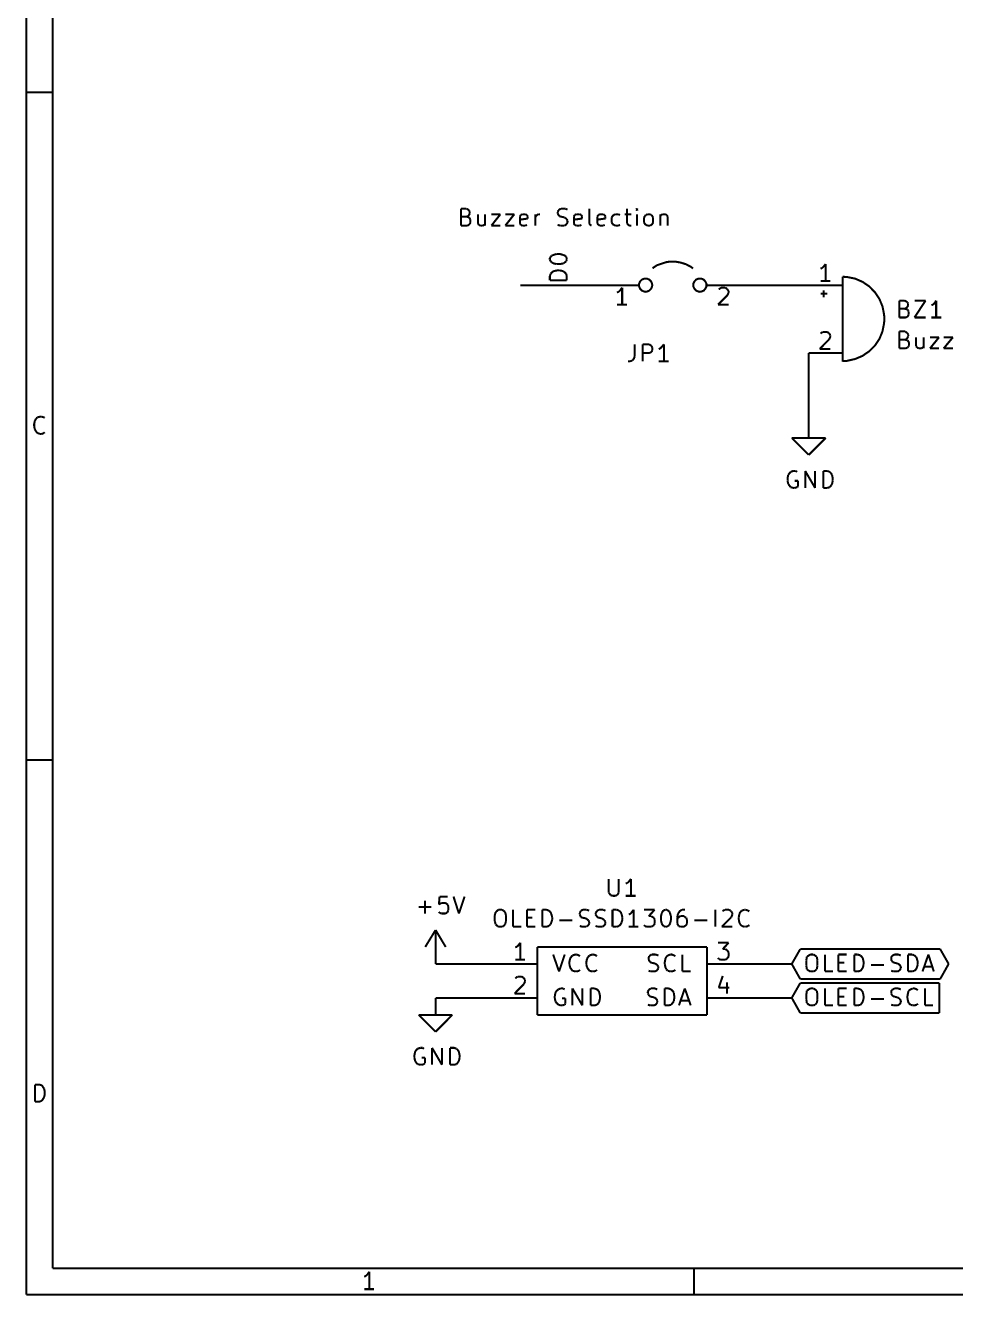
# Model space of a CAD drawing. Header units: millimetres. Extents: x 10 to 287, y 10 to 200.
# Drawn here: x 9.9 to 79.6, y 9.9 to 105 of the extents above; entities that cross this region are included whole.
import ezdxf

# ---------------------------------------------------------------- set-up
doc = ezdxf.new("R2010")
doc.units = ezdxf.units.MM
doc.layers.add('P', color=7, linetype='Continuous')

msp = doc.modelspace()

# ---------------------------------------------------------------- linework, layer by layer
at = {"layer": 'P', "const_width": 0.152}
for points in [[(10.001, 200.007), (10.001, 10.019)], [(11.977, 198.032), (11.977, 11.994)], [(10.001, 100.013), (11.977, 100.013)], [(42.545, 90.029), (42.545, 91.299)], [(42.545, 91.299), (42.951, 91.299)], [(42.951, 91.299), (43.074, 91.228)], [(43.074, 91.228), (43.145, 91.175)], [(49.848, 91.175), (49.9, 91.228)], [(49.9, 91.228), (50.024, 91.299)], [(50.024, 91.299), (50.341, 91.299)], [(50.341, 91.299), (50.518, 91.228)], [(52.141, 90.205), (52.141, 91.299)], [(54.98, 91.299), (54.98, 90.205)], [(55.721, 91.299), (55.651, 91.228)], [(55.651, 91.228), (55.721, 91.175)], [(55.774, 91.228), (55.721, 91.299)], [(55.721, 91.299), (55.721, 91.175)], [(55.721, 91.175), (55.774, 91.228)], [(42.951, 90.699), (42.545, 90.699)], [(43.074, 90.734), (42.951, 90.699)], [(42.951, 90.699), (43.145, 90.646)], [(43.145, 90.823), (43.074, 90.734)], [(43.145, 91.175), (43.198, 91.052)], [(43.198, 90.946), (43.145, 90.823)], [(43.145, 90.646), (43.198, 90.558)], [(43.198, 91.052), (43.198, 90.946)], [(43.198, 90.558), (43.251, 90.47)], [(43.251, 90.258), (43.198, 90.152)], [(43.251, 90.47), (43.251, 90.258)], [(43.815, 90.876), (43.815, 90.205)], [(44.344, 90.876), (44.344, 90.029)], [(44.82, 90.876), (45.491, 90.876)], [(45.491, 90.876), (44.82, 90.029)], [(45.861, 90.876), (46.531, 90.876)], [(46.531, 90.876), (45.861, 90.029)], [(46.955, 90.699), (47.008, 90.823)], [(46.955, 90.205), (46.955, 90.699)], [(47.537, 90.558), (46.955, 90.47)], [(47.008, 90.823), (47.131, 90.876)], [(47.131, 90.876), (47.36, 90.876)], [(47.36, 90.876), (47.484, 90.823)], [(47.484, 90.823), (47.537, 90.699)], [(47.537, 90.699), (47.537, 90.558)], [(48.101, 90.029), (48.101, 90.876)], [(48.101, 90.646), (48.154, 90.734)], [(48.154, 90.734), (48.225, 90.823)], [(48.225, 90.823), (48.331, 90.876)], [(48.331, 90.876), (48.454, 90.876)], [(49.777, 91.052), (49.848, 91.175)], [(49.777, 90.946), (49.777, 91.052)], [(49.848, 90.823), (49.777, 90.946)], [(49.9, 90.734), (49.848, 90.823)], [(50.024, 90.699), (49.9, 90.734)], [(50.288, 90.646), (50.024, 90.699)], [(50.394, 90.558), (50.288, 90.646)], [(50.465, 90.523), (50.394, 90.558)], [(50.518, 90.382), (50.465, 90.523)], [(50.465, 90.152), (50.518, 90.258)], [(50.518, 90.258), (50.518, 90.382)], [(50.994, 90.699), (51.047, 90.823)], [(50.994, 90.205), (50.994, 90.699)], [(51.611, 90.558), (50.994, 90.47)], [(51.047, 90.823), (51.17, 90.876)], [(51.17, 90.876), (51.435, 90.876)], [(51.435, 90.876), (51.558, 90.823)], [(51.558, 90.823), (51.611, 90.699)], [(51.611, 90.699), (51.611, 90.558)], [(52.74, 90.699), (52.828, 90.823)], [(52.74, 90.205), (52.74, 90.699)], [(53.358, 90.558), (52.74, 90.47)], [(52.828, 90.823), (52.934, 90.876)], [(52.934, 90.876), (53.181, 90.876)], [(53.181, 90.876), (53.305, 90.823)], [(53.305, 90.823), (53.358, 90.699)], [(53.358, 90.699), (53.358, 90.558)], [(53.834, 90.646), (53.887, 90.734)], [(53.834, 90.258), (53.834, 90.646)], [(53.887, 90.152), (53.834, 90.258)], [(53.887, 90.734), (53.975, 90.823)], [(53.975, 90.823), (54.098, 90.876)], [(54.098, 90.876), (54.328, 90.876)], [(54.328, 90.876), (54.451, 90.823)], [(54.804, 90.876), (55.298, 90.876)], [(55.721, 90.029), (55.721, 90.876)], [(56.25, 90.646), (56.321, 90.734)], [(56.25, 90.258), (56.25, 90.646)], [(56.321, 90.152), (56.25, 90.258)], [(56.321, 90.734), (56.374, 90.823)], [(56.374, 90.823), (56.515, 90.876)], [(56.515, 90.876), (56.691, 90.876)], [(56.691, 90.876), (56.815, 90.823)], [(56.815, 90.823), (56.868, 90.734)], [(56.868, 90.734), (56.921, 90.646)], [(56.921, 90.258), (56.868, 90.152)], [(56.921, 90.646), (56.921, 90.258)], [(57.468, 90.876), (57.468, 90.029)], [(57.468, 90.734), (57.52, 90.823)], [(57.52, 90.823), (57.644, 90.876)], [(57.644, 90.876), (57.838, 90.876)], [(57.838, 90.876), (57.961, 90.823)], [(57.961, 90.823), (58.014, 90.699)], [(58.014, 90.699), (58.014, 90.029)], [(43.021, 90.029), (42.545, 90.029)], [(43.145, 90.082), (43.021, 90.029)], [(43.198, 90.152), (43.145, 90.082)], [(43.815, 90.205), (43.868, 90.082)], [(43.868, 90.082), (43.991, 90.029)], [(43.991, 90.029), (44.168, 90.029)], [(44.168, 90.029), (44.291, 90.082)], [(44.291, 90.082), (44.344, 90.152)], [(44.82, 90.029), (45.491, 90.029)], [(45.861, 90.029), (46.531, 90.029)], [(47.008, 90.082), (46.955, 90.205)], [(47.131, 90.029), (47.008, 90.082)], [(47.36, 90.029), (47.131, 90.029)], [(47.484, 90.082), (47.36, 90.029)], [(49.777, 90.082), (49.971, 90.029)], [(49.971, 90.029), (50.288, 90.029)], [(50.288, 90.029), (50.394, 90.082)], [(50.394, 90.082), (50.465, 90.152)], [(51.047, 90.082), (50.994, 90.205)], [(51.17, 90.029), (51.047, 90.082)], [(51.435, 90.029), (51.17, 90.029)], [(51.558, 90.082), (51.435, 90.029)], [(52.211, 90.082), (52.141, 90.205)], [(52.317, 90.029), (52.211, 90.082)], [(52.828, 90.082), (52.74, 90.205)], [(52.934, 90.029), (52.828, 90.082)], [(53.181, 90.029), (52.934, 90.029)], [(53.305, 90.082), (53.181, 90.029)], [(53.975, 90.082), (53.887, 90.152)], [(54.098, 90.029), (53.975, 90.082)], [(54.328, 90.029), (54.098, 90.029)], [(54.451, 90.082), (54.328, 90.029)], [(54.98, 90.205), (55.051, 90.082)], [(55.051, 90.082), (55.157, 90.029)], [(55.157, 90.029), (55.298, 90.029)], [(56.374, 90.082), (56.321, 90.152)], [(56.515, 90.029), (56.374, 90.082)], [(56.691, 90.029), (56.515, 90.029)], [(56.815, 90.082), (56.691, 90.029)], [(56.868, 90.152), (56.815, 90.082)], [(49.195, 87.595), (49.265, 87.701)], [(49.195, 87.471), (49.195, 87.595)], [(49.265, 87.348), (49.195, 87.471)], [(49.265, 87.701), (49.318, 87.771)], [(49.318, 87.771), (49.442, 87.824)], [(49.442, 87.824), (49.671, 87.895)], [(49.671, 87.895), (49.971, 87.895)], [(49.971, 87.895), (50.236, 87.824)], [(50.236, 87.824), (50.341, 87.771)], [(50.341, 87.771), (50.412, 87.701)], [(50.412, 87.701), (50.465, 87.595)], [(50.465, 87.471), (50.412, 87.348)], [(50.465, 87.595), (50.465, 87.471)], [(49.318, 87.295), (49.265, 87.348)], [(49.265, 86.431), (49.371, 86.554)], [(49.442, 87.207), (49.318, 87.295)], [(49.371, 86.554), (49.495, 86.625)], [(49.671, 87.154), (49.442, 87.207)], [(49.495, 86.625), (49.759, 86.678)], [(49.971, 87.154), (49.671, 87.154)], [(49.759, 86.678), (49.936, 86.678)], [(49.936, 86.678), (50.165, 86.625)], [(50.236, 87.207), (49.971, 87.154)], [(50.165, 86.625), (50.288, 86.554)], [(50.341, 87.295), (50.236, 87.207)], [(50.288, 86.554), (50.412, 86.431)], [(50.412, 87.348), (50.341, 87.295)], [(59.919, 86.819), (59.761, 86.942), (59.39, 87.136), (59.002, 87.26), (58.596, 87.33), (58.385, 87.33), (57.979, 87.313), (57.221, 87.066), (56.885, 86.836)], [(69.585, 86.854), (69.462, 86.801)], [(69.709, 86.977), (69.585, 86.854)], [(69.85, 87.154), (69.709, 86.977)], [(69.85, 85.884), (69.85, 87.154)], [(46.99, 85.566), (53.34, 85.566)], [(49.195, 86.254), (49.265, 86.431)], [(49.195, 85.937), (49.195, 86.254)], [(50.465, 85.937), (49.195, 85.937)], [(50.412, 86.431), (50.465, 86.254)], [(50.465, 86.254), (50.465, 85.937)], [(55.88, 85.566), (53.34, 85.566)], [(56.868, 85.566), (56.85, 85.672), (56.78, 85.848), (56.638, 85.99), (56.462, 86.06), (56.374, 86.06), (56.268, 86.06), (56.092, 85.99), (55.951, 85.848), (55.88, 85.672), (55.862, 85.566), (55.88, 85.478), (55.951, 85.302), (56.092, 85.161), (56.268, 85.09), (56.374, 85.072), (56.462, 85.09), (56.638, 85.161), (56.78, 85.302), (56.85, 85.478), (56.868, 85.566), (56.868, 85.566)], [(60.925, 85.566), (60.925, 85.672), (60.837, 85.848), (60.713, 85.99), (60.537, 86.06), (60.431, 86.06), (60.325, 86.06), (60.149, 85.99), (60.025, 85.848), (59.937, 85.672), (59.937, 85.566), (59.937, 85.478), (60.025, 85.302), (60.149, 85.161), (60.325, 85.09), (60.431, 85.072), (60.537, 85.09), (60.713, 85.161), (60.837, 85.302), (60.925, 85.478), (60.925, 85.566), (60.925, 85.566)], [(60.96, 85.566), (63.5, 85.566)], [(68.58, 85.566), (63.5, 85.566)], [(71.12, 85.566), (68.58, 85.566)], [(70.203, 85.884), (69.462, 85.884)], [(71.12, 79.904), (71.438, 79.904), (72.055, 80.045), (72.602, 80.275), (73.113, 80.627), (73.537, 81.051), (73.872, 81.545), (74.101, 82.109), (74.224, 82.726), (74.242, 83.044), (74.224, 83.361), (74.101, 83.979), (73.872, 84.543), (73.537, 85.037), (73.113, 85.478), (72.619, 85.813), (72.055, 86.06), (71.438, 86.184), (71.12, 86.201)], [(71.12, 86.201), (71.12, 79.851)], [(54.345, 85.072), (54.222, 85.019)], [(54.469, 85.196), (54.345, 85.072)], [(54.61, 85.39), (54.469, 85.196)], [(54.61, 84.12), (54.61, 85.39)], [(62.495, 84.825), (61.789, 84.12)], [(61.842, 85.249), (61.913, 85.302)], [(61.913, 85.302), (62.018, 85.39)], [(62.018, 85.39), (62.318, 85.39)], [(62.318, 85.39), (62.459, 85.302)], [(62.459, 85.302), (62.495, 85.249)], [(62.495, 85.249), (62.583, 85.125)], [(62.583, 85.019), (62.495, 84.825)], [(62.583, 85.125), (62.583, 85.019)], [(69.462, 84.931), (69.973, 84.931)], [(69.709, 85.178), (69.709, 84.667)], [(54.963, 84.12), (54.222, 84.12)], [(61.789, 84.12), (62.583, 84.12)], [(75.353, 83.15), (75.353, 84.42)], [(75.353, 84.42), (75.759, 84.42)], [(75.759, 83.802), (75.353, 83.802)], [(75.759, 84.42), (75.883, 84.349)], [(75.883, 83.855), (75.759, 83.802)], [(75.759, 83.802), (75.971, 83.749)], [(75.883, 84.349), (75.971, 84.296)], [(75.971, 83.943), (75.883, 83.855)], [(75.971, 84.296), (76.024, 84.173)], [(76.024, 84.067), (75.971, 83.943)], [(75.971, 83.749), (76.024, 83.679)], [(76.024, 84.173), (76.024, 84.067)], [(76.024, 83.679), (76.059, 83.573)], [(76.5, 84.42), (77.329, 84.42)], [(77.329, 84.42), (76.5, 83.15)], [(77.893, 84.12), (77.77, 84.067)], [(78.017, 84.243), (77.893, 84.12)], [(78.123, 84.42), (78.017, 84.243)], [(78.123, 83.15), (78.123, 84.42)], [(75.83, 83.15), (75.353, 83.15)], [(75.971, 83.203), (75.83, 83.15)], [(76.024, 83.273), (75.971, 83.203)], [(76.059, 83.379), (76.024, 83.273)], [(76.059, 83.573), (76.059, 83.379)], [(76.5, 83.15), (77.329, 83.15)], [(78.511, 83.15), (77.77, 83.15)], [(69.462, 81.95), (69.533, 82.003)], [(69.533, 82.003), (69.638, 82.074)], [(69.638, 82.074), (69.938, 82.074)], [(69.938, 82.074), (70.079, 82.003)], [(70.079, 82.003), (70.115, 81.95)], [(70.115, 81.95), (70.203, 81.827)], [(70.203, 81.721), (70.115, 81.527)], [(70.203, 81.827), (70.203, 81.721)], [(75.353, 80.839), (75.353, 82.109)], [(75.353, 82.109), (75.794, 82.109)], [(75.794, 82.109), (75.918, 82.021)], [(75.918, 82.021), (75.971, 81.986)], [(75.971, 81.986), (76.041, 81.844)], [(76.041, 81.756), (75.971, 81.633)], [(76.041, 81.844), (76.041, 81.756)], [(55.545, 81.139), (55.545, 80.222)], [(56.145, 79.869), (56.145, 81.139)], [(56.145, 81.139), (56.638, 81.139)], [(56.638, 81.139), (56.744, 81.068)], [(56.744, 81.068), (56.815, 81.015)], [(56.815, 81.015), (56.868, 80.892)], [(56.868, 80.892), (56.868, 80.716)], [(57.468, 80.839), (57.344, 80.786)], [(57.591, 80.963), (57.468, 80.839)], [(57.732, 81.139), (57.591, 80.963)], [(57.732, 79.869), (57.732, 81.139)], [(70.115, 81.527), (69.409, 80.804)], [(69.409, 80.804), (70.203, 80.804)], [(75.794, 81.492), (75.353, 81.492)], [(75.83, 80.839), (75.353, 80.839)], [(75.918, 81.545), (75.794, 81.492)], [(75.794, 81.492), (75.971, 81.439)], [(75.971, 80.892), (75.83, 80.839)], [(75.971, 81.633), (75.918, 81.545)], [(75.971, 81.439), (76.041, 81.368)], [(76.041, 80.963), (75.971, 80.892)], [(76.041, 81.368), (76.094, 81.262)], [(76.094, 81.068), (76.041, 80.963)], [(76.094, 81.262), (76.094, 81.068)], [(76.623, 81.668), (76.623, 81.015)], [(76.623, 81.015), (76.694, 80.892)], [(76.694, 80.892), (76.835, 80.839)], [(76.835, 80.839), (77.011, 80.839)], [(77.011, 80.839), (77.1, 80.892)], [(77.1, 80.892), (77.188, 80.963)], [(77.188, 81.668), (77.188, 80.839)], [(77.664, 81.668), (78.334, 81.668)], [(78.334, 81.668), (77.664, 80.839)], [(77.664, 80.839), (78.334, 80.839)], [(78.687, 81.668), (79.375, 81.668)], [(79.375, 81.668), (78.687, 80.839)], [(78.687, 80.839), (79.375, 80.839)], [(55.192, 79.869), (55.051, 79.869)], [(55.368, 79.922), (55.192, 79.869)], [(55.474, 80.045), (55.368, 79.922)], [(55.545, 80.222), (55.474, 80.045)], [(56.638, 80.486), (56.145, 80.486)], [(56.744, 80.539), (56.638, 80.486)], [(56.815, 80.574), (56.744, 80.539)], [(56.868, 80.716), (56.815, 80.574)], [(58.085, 79.869), (57.344, 79.869)], [(71.12, 80.486), (68.58, 80.486)], [(68.58, 80.486), (68.58, 75.406)], [(10.583, 75.195), (10.636, 75.424)], [(10.583, 75.001), (10.583, 75.195)], [(10.636, 75.424), (10.707, 75.547)], [(10.707, 75.547), (10.813, 75.671)], [(10.813, 75.671), (11.024, 75.724)], [(11.024, 75.724), (11.148, 75.724)], [(11.148, 75.724), (11.324, 75.671)], [(11.324, 75.671), (11.377, 75.636)], [(68.58, 75.406), (68.58, 74.136)], [(10.636, 74.771), (10.583, 75.001)], [(10.707, 74.648), (10.636, 74.771)], [(10.813, 74.507), (10.707, 74.648)], [(11.024, 74.436), (10.813, 74.507)], [(11.148, 74.436), (11.024, 74.436)], [(11.324, 74.507), (11.148, 74.436)], [(11.377, 74.56), (11.324, 74.507)], [(68.58, 72.866), (67.31, 74.136)], [(67.31, 74.136), (68.58, 74.136)], [(68.58, 74.136), (69.85, 74.136)], [(69.85, 74.136), (68.58, 72.866)], [(67.045, 71.367), (66.993, 71.102)], [(67.134, 71.49), (67.045, 71.367)], [(67.222, 71.596), (67.134, 71.49)], [(67.433, 71.667), (67.222, 71.596)], [(67.61, 71.667), (67.433, 71.667)], [(67.716, 71.596), (67.61, 71.667)], [(68.315, 70.397), (68.315, 71.667)], [(68.315, 71.667), (69.056, 70.397)], [(69.056, 70.397), (69.056, 71.667)], [(69.674, 70.397), (69.674, 71.667)], [(69.674, 71.667), (69.973, 71.667)], [(69.973, 71.667), (70.15, 71.596)], [(70.15, 71.596), (70.256, 71.49)], [(70.256, 71.49), (70.326, 71.367)], [(70.326, 71.367), (70.379, 71.102)], [(66.993, 71.102), (66.993, 70.926)], [(66.993, 70.926), (67.045, 70.697)], [(67.045, 70.697), (67.134, 70.573)], [(67.134, 70.573), (67.222, 70.45)], [(67.222, 70.45), (67.433, 70.397)], [(67.433, 70.397), (67.539, 70.397)], [(67.786, 70.926), (67.539, 70.926)], [(67.539, 70.397), (67.716, 70.45)], [(67.716, 70.45), (67.786, 70.52)], [(67.786, 70.52), (67.786, 70.926)], [(69.973, 70.397), (69.674, 70.397)], [(70.15, 70.45), (69.973, 70.397)], [(70.256, 70.573), (70.15, 70.45)], [(70.326, 70.697), (70.256, 70.573)], [(70.379, 70.926), (70.326, 70.697)], [(70.379, 71.102), (70.379, 70.926)], [(10.001, 50.024), (11.977, 50.024)], [(53.605, 41.134), (53.605, 40.093)], [(54.345, 40.093), (54.345, 41.134)], [(55.016, 40.834), (54.875, 40.781)], [(55.139, 40.958), (55.016, 40.834)], [(55.263, 41.134), (55.139, 40.958)], [(55.263, 39.864), (55.263, 41.134)], [(53.605, 40.093), (53.693, 39.987)], [(53.693, 39.987), (53.746, 39.917)], [(53.746, 39.917), (53.869, 39.864)], [(53.869, 39.864), (54.098, 39.864)], [(54.098, 39.864), (54.222, 39.917)], [(54.222, 39.917), (54.293, 39.987)], [(54.293, 39.987), (54.345, 40.093)], [(55.615, 39.864), (54.875, 39.864)], [(39.37, 39.035), (40.323, 39.035)], [(39.846, 38.541), (39.846, 39.511)], [(40.94, 39.811), (40.887, 39.211)], [(40.887, 39.211), (40.94, 39.247)], [(41.54, 39.811), (40.94, 39.811)], [(40.94, 39.247), (41.063, 39.335)], [(41.063, 39.335), (41.363, 39.335)], [(41.363, 39.335), (41.504, 39.247)], [(41.504, 39.247), (41.54, 39.211)], [(41.54, 39.211), (41.593, 39.07)], [(41.593, 39.07), (41.593, 38.77)], [(41.981, 39.811), (42.386, 38.541)], [(42.386, 38.541), (42.81, 39.811)], [(40.94, 38.594), (40.887, 38.664)], [(41.063, 38.541), (40.94, 38.594)], [(41.363, 38.541), (41.063, 38.541)], [(41.504, 38.594), (41.363, 38.541)], [(41.54, 38.664), (41.504, 38.594)], [(41.593, 38.77), (41.54, 38.664)], [(45.067, 38.4), (45.138, 38.647)], [(45.067, 37.977), (45.067, 38.4)], [(45.138, 37.73), (45.067, 37.977)], [(45.138, 38.647), (45.261, 38.753)], [(45.261, 38.753), (45.35, 38.823)], [(45.35, 38.823), (45.614, 38.823)], [(45.614, 38.823), (45.738, 38.753)], [(45.738, 38.753), (45.843, 38.647)], [(45.843, 38.647), (45.914, 38.4)], [(45.914, 37.977), (45.843, 37.73)], [(45.914, 38.4), (45.914, 37.977)], [(46.443, 37.553), (46.443, 38.823)], [(47.484, 37.553), (47.484, 38.823)], [(47.484, 38.823), (48.101, 38.823)], [(47.484, 38.223), (47.89, 38.223)], [(48.63, 37.553), (48.63, 38.823)], [(48.63, 38.823), (48.948, 38.823)], [(48.948, 38.823), (49.124, 38.753)], [(49.124, 38.753), (49.248, 38.647)], [(49.248, 38.647), (49.301, 38.523)], [(49.301, 38.523), (49.371, 38.259)], [(49.371, 38.082), (49.301, 37.853)], [(49.371, 38.259), (49.371, 38.082)], [(49.9, 38.029), (50.871, 38.029)], [(51.435, 38.576), (51.488, 38.7)], [(51.435, 38.47), (51.435, 38.576)], [(51.488, 38.347), (51.435, 38.47)], [(51.488, 38.7), (51.523, 38.753)], [(51.523, 38.259), (51.488, 38.347)], [(51.523, 38.753), (51.664, 38.823)], [(51.664, 38.223), (51.523, 38.259)], [(51.664, 38.823), (51.964, 38.823)], [(51.911, 38.171), (51.664, 38.223)], [(52.017, 38.082), (51.911, 38.171)], [(51.964, 38.823), (52.141, 38.753)], [(52.088, 38.029), (52.017, 38.082)], [(52.141, 37.906), (52.088, 38.029)], [(52.617, 38.576), (52.705, 38.7)], [(52.617, 38.47), (52.617, 38.576)], [(52.705, 38.347), (52.617, 38.47)], [(52.705, 38.7), (52.74, 38.753)], [(52.74, 38.259), (52.705, 38.347)], [(52.74, 38.753), (52.881, 38.823)], [(52.881, 38.223), (52.74, 38.259)], [(52.881, 38.823), (53.181, 38.823)], [(53.111, 38.171), (52.881, 38.223)], [(53.234, 38.082), (53.111, 38.171)], [(53.181, 38.823), (53.358, 38.753)], [(53.287, 38.029), (53.234, 38.082)], [(53.358, 37.906), (53.287, 38.029)], [(53.887, 37.553), (53.887, 38.823)], [(53.887, 38.823), (54.204, 38.823)], [(54.204, 38.823), (54.381, 38.753)], [(54.381, 38.753), (54.504, 38.647)], [(54.504, 38.647), (54.557, 38.523)], [(54.557, 38.523), (54.628, 38.259)], [(54.628, 38.082), (54.557, 37.853)], [(54.628, 38.259), (54.628, 38.082)], [(55.245, 38.523), (55.104, 38.47)], [(55.333, 38.647), (55.245, 38.523)], [(55.474, 38.823), (55.333, 38.647)], [(55.474, 37.553), (55.474, 38.823)], [(56.25, 38.823), (57.044, 38.823)], [(57.044, 38.823), (56.603, 38.347)], [(56.603, 38.347), (56.78, 38.347)], [(56.78, 38.347), (56.921, 38.259)], [(56.921, 38.259), (56.991, 38.223)], [(56.991, 38.223), (57.044, 38.082)], [(57.044, 38.082), (57.044, 37.783)], [(57.52, 38.347), (57.573, 38.576)], [(57.52, 38.029), (57.52, 38.347)], [(57.573, 37.783), (57.52, 38.029)], [(57.573, 38.576), (57.644, 38.7)], [(57.644, 38.7), (57.697, 38.753)], [(57.697, 38.753), (57.838, 38.823)], [(57.838, 38.823), (57.961, 38.823)], [(57.961, 38.823), (58.05, 38.753)], [(58.05, 38.753), (58.138, 38.7)], [(58.138, 38.7), (58.191, 38.576)], [(58.191, 38.576), (58.261, 38.347)], [(58.261, 38.029), (58.191, 37.783)], [(58.261, 38.347), (58.261, 38.029)], [(58.79, 38.523), (58.738, 38.259)], [(58.738, 38.259), (58.738, 37.783)], [(58.79, 38.223), (58.738, 38.082)], [(58.914, 38.7), (58.79, 38.523)], [(58.843, 38.259), (58.79, 38.223)], [(58.967, 38.347), (58.843, 38.259)], [(58.967, 38.753), (58.914, 38.7)], [(59.09, 38.823), (58.967, 38.753)], [(59.231, 38.347), (58.967, 38.347)], [(59.32, 38.823), (59.09, 38.823)], [(59.32, 38.259), (59.231, 38.347)], [(59.408, 38.223), (59.32, 38.259)], [(59.461, 38.082), (59.408, 38.223)], [(59.461, 37.783), (59.461, 38.082)], [(60.008, 38.029), (60.978, 38.029)], [(61.595, 37.553), (61.595, 38.823)], [(62.777, 38.259), (62.071, 37.553)], [(62.124, 38.7), (62.177, 38.753)], [(62.177, 38.753), (62.301, 38.823)], [(62.301, 38.823), (62.6, 38.823)], [(62.6, 38.823), (62.724, 38.753)], [(62.724, 38.753), (62.777, 38.7)], [(62.777, 38.7), (62.865, 38.576)], [(62.865, 38.47), (62.777, 38.259)], [(62.865, 38.576), (62.865, 38.47)], [(63.341, 38.259), (63.394, 38.523)], [(63.341, 38.082), (63.341, 38.259)], [(63.394, 37.853), (63.341, 38.082)], [(63.394, 38.523), (63.447, 38.647)], [(63.447, 38.647), (63.571, 38.753)], [(63.571, 38.753), (63.747, 38.823)], [(63.747, 38.823), (63.87, 38.823)], [(63.87, 38.823), (64.047, 38.753)], [(64.047, 38.753), (64.135, 38.7)], [(39.864, 36.036), (40.64, 37.306)], [(40.64, 34.766), (40.64, 37.306)], [(40.64, 37.306), (41.398, 36.036)], [(45.261, 37.606), (45.138, 37.73)], [(45.35, 37.553), (45.261, 37.606)], [(45.614, 37.553), (45.35, 37.553)], [(45.738, 37.606), (45.614, 37.553)], [(45.843, 37.73), (45.738, 37.606)], [(47.061, 37.553), (46.443, 37.553)], [(48.101, 37.553), (47.484, 37.553)], [(48.948, 37.553), (48.63, 37.553)], [(49.124, 37.606), (48.948, 37.553)], [(49.248, 37.73), (49.124, 37.606)], [(49.301, 37.853), (49.248, 37.73)], [(51.435, 37.606), (51.611, 37.553)], [(51.611, 37.553), (51.911, 37.553)], [(51.911, 37.553), (52.017, 37.606)], [(52.017, 37.606), (52.088, 37.677)], [(52.088, 37.677), (52.141, 37.783)], [(52.141, 37.783), (52.141, 37.906)], [(52.617, 37.606), (52.793, 37.553)], [(52.793, 37.553), (53.111, 37.553)], [(53.111, 37.553), (53.234, 37.606)], [(53.234, 37.606), (53.287, 37.677)], [(53.287, 37.677), (53.358, 37.783)], [(53.358, 37.783), (53.358, 37.906)], [(54.204, 37.553), (53.887, 37.553)], [(54.381, 37.606), (54.204, 37.553)], [(54.504, 37.73), (54.381, 37.606)], [(54.557, 37.853), (54.504, 37.73)], [(55.827, 37.553), (55.104, 37.553)], [(56.303, 37.606), (56.25, 37.677)], [(56.427, 37.553), (56.303, 37.606)], [(56.78, 37.553), (56.427, 37.553)], [(56.921, 37.606), (56.78, 37.553)], [(56.991, 37.677), (56.921, 37.606)], [(57.044, 37.783), (56.991, 37.677)], [(57.644, 37.677), (57.573, 37.783)], [(57.697, 37.606), (57.644, 37.677)], [(57.838, 37.553), (57.697, 37.606)], [(57.961, 37.553), (57.838, 37.553)], [(58.05, 37.606), (57.961, 37.553)], [(58.138, 37.677), (58.05, 37.606)], [(58.191, 37.783), (58.138, 37.677)], [(58.738, 37.783), (58.79, 37.677)], [(58.79, 37.677), (58.843, 37.606)], [(58.843, 37.606), (58.967, 37.553)], [(58.967, 37.553), (59.231, 37.553)], [(59.231, 37.553), (59.32, 37.606)], [(59.32, 37.606), (59.408, 37.677)], [(59.408, 37.677), (59.461, 37.783)], [(62.071, 37.553), (62.865, 37.553)], [(63.447, 37.73), (63.394, 37.853)], [(63.571, 37.606), (63.447, 37.73)], [(63.747, 37.553), (63.571, 37.606)], [(63.87, 37.553), (63.747, 37.553)], [(64.047, 37.606), (63.87, 37.553)], [(64.135, 37.677), (64.047, 37.606)], [(46.725, 36.054), (46.602, 36.001)], [(46.849, 36.177), (46.725, 36.054)], [(46.99, 36.354), (46.849, 36.177)], [(46.99, 35.084), (46.99, 36.354)], [(61.789, 36.354), (62.583, 36.354)], [(62.583, 36.354), (62.142, 35.878)], [(48.26, 36.036), (48.26, 30.956)], [(60.96, 36.036), (48.26, 36.036)], [(49.442, 35.472), (49.883, 34.202)], [(49.883, 34.202), (50.306, 35.472)], [(50.659, 34.907), (50.712, 35.172)], [(50.712, 35.172), (50.8, 35.295)], [(50.8, 35.295), (50.888, 35.401)], [(50.888, 35.401), (51.1, 35.472)], [(51.1, 35.472), (51.206, 35.472)], [(51.206, 35.472), (51.382, 35.401)], [(51.382, 35.401), (51.453, 35.348)], [(51.929, 34.907), (51.982, 35.172)], [(51.982, 35.172), (52.07, 35.295)], [(52.07, 35.295), (52.158, 35.401)], [(52.158, 35.401), (52.37, 35.472)], [(52.37, 35.472), (52.476, 35.472)], [(52.476, 35.472), (52.652, 35.401)], [(52.652, 35.401), (52.723, 35.348)], [(56.586, 35.225), (56.638, 35.348)], [(56.586, 35.119), (56.586, 35.225)], [(56.638, 34.996), (56.586, 35.119)], [(56.638, 35.348), (56.709, 35.401)], [(56.709, 35.401), (56.815, 35.472)], [(56.815, 35.472), (57.115, 35.472)], [(57.115, 35.472), (57.326, 35.401)], [(57.803, 34.907), (57.856, 35.172)], [(57.856, 35.172), (57.908, 35.295)], [(57.908, 35.295), (58.032, 35.401)], [(58.032, 35.401), (58.208, 35.472)], [(58.208, 35.472), (58.332, 35.472)], [(58.332, 35.472), (58.508, 35.401)], [(58.508, 35.401), (58.596, 35.348)], [(59.126, 34.202), (59.126, 35.472)], [(60.96, 30.956), (60.96, 36.036)], [(61.842, 35.137), (61.789, 35.225)], [(61.965, 35.084), (61.842, 35.137)], [(62.142, 35.878), (62.318, 35.878)], [(62.318, 35.878), (62.459, 35.807)], [(62.459, 35.137), (62.318, 35.084)], [(62.459, 35.807), (62.495, 35.754)], [(62.495, 35.225), (62.459, 35.137)], [(62.495, 35.754), (62.583, 35.631)], [(62.583, 35.313), (62.495, 35.225)], [(62.583, 35.631), (62.583, 35.313)], [(67.945, 35.878), (67.31, 34.766)], [(78.423, 35.878), (67.945, 35.878)], [(68.404, 35.048), (68.439, 35.295)], [(68.439, 35.295), (68.58, 35.401)], [(68.58, 35.401), (68.703, 35.472)], [(68.703, 35.472), (68.933, 35.472)], [(68.933, 35.472), (69.056, 35.401)], [(69.056, 35.401), (69.18, 35.295)], [(69.18, 35.295), (69.233, 35.048)], [(69.797, 34.202), (69.797, 35.472)], [(70.803, 34.202), (70.803, 35.472)], [(70.803, 35.472), (71.42, 35.472)], [(71.984, 34.202), (71.984, 35.472)], [(71.984, 35.472), (72.249, 35.472)], [(72.249, 35.472), (72.461, 35.401)], [(72.461, 35.401), (72.566, 35.295)], [(72.566, 35.295), (72.637, 35.172)], [(72.637, 35.172), (72.69, 34.907)], [(74.754, 35.225), (74.789, 35.348)], [(74.754, 35.119), (74.754, 35.225)], [(74.789, 34.996), (74.754, 35.119)], [(74.789, 35.348), (74.877, 35.401)], [(74.877, 35.401), (75.001, 35.472)], [(75.001, 35.472), (75.283, 35.472)], [(75.283, 35.472), (75.477, 35.401)], [(76.024, 34.202), (76.024, 35.472)], [(76.024, 35.472), (76.323, 35.472)], [(76.323, 35.472), (76.5, 35.401)], [(76.5, 35.401), (76.623, 35.295)], [(76.623, 35.295), (76.676, 35.172)], [(76.676, 35.172), (76.747, 34.907)], [(77.1, 34.202), (77.541, 35.472)], [(77.541, 35.472), (77.946, 34.202)], [(79.058, 34.766), (78.423, 35.878)], [(40.64, 34.766), (45.72, 34.766)], [(48.26, 34.766), (45.72, 34.766)], [(47.343, 35.084), (46.602, 35.084)], [(50.659, 34.731), (50.659, 34.907)], [(50.712, 34.502), (50.659, 34.731)], [(50.8, 34.378), (50.712, 34.502)], [(50.888, 34.255), (50.8, 34.378)], [(51.1, 34.202), (50.888, 34.255)], [(51.206, 34.202), (51.1, 34.202)], [(51.382, 34.255), (51.206, 34.202)], [(51.453, 34.325), (51.382, 34.255)], [(51.929, 34.731), (51.929, 34.907)], [(51.982, 34.502), (51.929, 34.731)], [(52.07, 34.378), (51.982, 34.502)], [(52.158, 34.255), (52.07, 34.378)], [(52.37, 34.202), (52.158, 34.255)], [(52.476, 34.202), (52.37, 34.202)], [(52.652, 34.255), (52.476, 34.202)], [(52.723, 34.325), (52.652, 34.255)], [(56.586, 34.255), (56.762, 34.202)], [(56.709, 34.907), (56.638, 34.996)], [(56.815, 34.854), (56.709, 34.907)], [(56.762, 34.202), (57.062, 34.202)], [(57.062, 34.802), (56.815, 34.854)], [(57.185, 34.731), (57.062, 34.802)], [(57.062, 34.202), (57.185, 34.255)], [(57.238, 34.678), (57.185, 34.731)], [(57.185, 34.255), (57.238, 34.325)], [(57.326, 34.555), (57.238, 34.678)], [(57.238, 34.325), (57.326, 34.431)], [(57.326, 34.431), (57.326, 34.555)], [(57.803, 34.731), (57.803, 34.907)], [(57.856, 34.502), (57.803, 34.731)], [(57.908, 34.378), (57.856, 34.502)], [(58.032, 34.255), (57.908, 34.378)], [(58.208, 34.202), (58.032, 34.255)], [(58.332, 34.202), (58.208, 34.202)], [(58.508, 34.255), (58.332, 34.202)], [(58.596, 34.325), (58.508, 34.255)], [(59.743, 34.202), (59.126, 34.202)], [(60.96, 34.766), (63.5, 34.766)], [(62.318, 35.084), (61.965, 35.084)], [(67.31, 34.766), (63.5, 34.766)], [(67.31, 34.766), (67.945, 33.637)], [(68.404, 34.625), (68.404, 35.048)], [(68.439, 34.378), (68.404, 34.625)], [(68.58, 34.255), (68.439, 34.378)], [(68.703, 34.202), (68.58, 34.255)], [(68.933, 34.202), (68.703, 34.202)], [(69.056, 34.255), (68.933, 34.202)], [(69.18, 34.378), (69.056, 34.255)], [(69.233, 34.625), (69.18, 34.378)], [(69.233, 35.048), (69.233, 34.625)], [(70.397, 34.202), (69.797, 34.202)], [(70.803, 34.854), (71.243, 34.854)], [(71.42, 34.202), (70.803, 34.202)], [(72.249, 34.202), (71.984, 34.202)], [(72.461, 34.255), (72.249, 34.202)], [(72.566, 34.378), (72.461, 34.255)], [(72.637, 34.502), (72.566, 34.378)], [(72.69, 34.731), (72.637, 34.502)], [(72.69, 34.907), (72.69, 34.731)], [(73.254, 34.678), (74.207, 34.678)], [(74.754, 34.255), (74.93, 34.202)], [(74.877, 34.907), (74.789, 34.996)], [(75.001, 34.854), (74.877, 34.907)], [(74.93, 34.202), (75.23, 34.202)], [(75.23, 34.802), (75.001, 34.854)], [(75.353, 34.731), (75.23, 34.802)], [(75.23, 34.202), (75.353, 34.255)], [(75.406, 34.678), (75.353, 34.731)], [(75.353, 34.255), (75.406, 34.325)], [(75.477, 34.555), (75.406, 34.678)], [(75.406, 34.325), (75.477, 34.431)], [(75.477, 34.431), (75.477, 34.555)], [(76.323, 34.202), (76.024, 34.202)], [(76.5, 34.255), (76.323, 34.202)], [(76.623, 34.378), (76.5, 34.255)], [(76.676, 34.502), (76.623, 34.378)], [(76.747, 34.731), (76.676, 34.502)], [(76.747, 34.907), (76.747, 34.731)], [(77.241, 34.555), (77.823, 34.555)], [(78.423, 33.637), (79.058, 34.766)], [(47.255, 33.267), (46.549, 32.544)], [(46.602, 33.69), (46.673, 33.743)], [(46.673, 33.743), (46.778, 33.814)], [(46.778, 33.814), (47.078, 33.814)], [(47.078, 33.814), (47.219, 33.743)], [(47.219, 33.743), (47.255, 33.69)], [(47.255, 33.69), (47.343, 33.567)], [(47.343, 33.461), (47.255, 33.267)], [(47.343, 33.567), (47.343, 33.461)], [(62.142, 33.867), (61.842, 32.985)], [(62.459, 33.39), (62.459, 32.544)], [(67.945, 33.338), (67.31, 32.226)], [(67.945, 33.637), (78.423, 33.637)], [(78.37, 33.338), (67.945, 33.338)], [(78.37, 32.226), (78.37, 33.338)], [(46.549, 32.544), (47.343, 32.544)], [(49.618, 32.632), (49.565, 32.367)], [(49.565, 32.367), (49.565, 32.191)], [(49.706, 32.755), (49.618, 32.632)], [(49.83, 32.861), (49.706, 32.755)], [(50.006, 32.932), (49.83, 32.861)], [(50.183, 32.932), (50.006, 32.932)], [(50.306, 32.861), (50.183, 32.932)], [(50.888, 31.662), (50.888, 32.932)], [(50.888, 32.932), (51.629, 31.662)], [(51.629, 31.662), (51.629, 32.932)], [(52.246, 31.662), (52.246, 32.932)], [(52.246, 32.932), (52.546, 32.932)], [(52.546, 32.932), (52.723, 32.861)], [(52.723, 32.861), (52.846, 32.755)], [(52.846, 32.755), (52.899, 32.632)], [(52.899, 32.632), (52.952, 32.367)], [(52.952, 32.367), (52.952, 32.191)], [(56.533, 32.685), (56.586, 32.808)], [(56.533, 32.579), (56.533, 32.685)], [(56.586, 32.456), (56.533, 32.579)], [(56.586, 32.808), (56.638, 32.861)], [(56.638, 32.367), (56.586, 32.456)], [(56.638, 32.861), (56.762, 32.932)], [(56.762, 32.314), (56.638, 32.367)], [(56.762, 32.932), (57.062, 32.932)], [(57.009, 32.262), (56.762, 32.314)], [(57.115, 32.191), (57.009, 32.262)], [(57.062, 32.932), (57.238, 32.861)], [(57.803, 31.662), (57.803, 32.932)], [(57.803, 32.932), (58.085, 32.932)], [(58.085, 32.932), (58.279, 32.861)], [(58.279, 32.861), (58.385, 32.755)], [(58.385, 32.755), (58.473, 32.632)], [(58.473, 32.632), (58.508, 32.367)], [(58.508, 32.367), (58.508, 32.191)], [(58.861, 31.662), (59.302, 32.932)], [(59.302, 32.932), (59.743, 31.662)], [(61.842, 32.985), (62.636, 32.985)], [(68.404, 32.491), (68.439, 32.755)], [(68.404, 32.085), (68.404, 32.491)], [(68.439, 32.755), (68.58, 32.861)], [(68.58, 32.861), (68.703, 32.932)], [(68.703, 32.932), (68.933, 32.932)], [(68.933, 32.932), (69.056, 32.861)], [(69.056, 32.861), (69.18, 32.755)], [(69.18, 32.755), (69.233, 32.491)], [(69.233, 32.491), (69.233, 32.085)], [(69.797, 31.662), (69.797, 32.932)], [(70.803, 31.662), (70.803, 32.932)], [(70.803, 32.932), (71.42, 32.932)], [(70.803, 32.314), (71.243, 32.314)], [(71.984, 31.662), (71.984, 32.932)], [(71.984, 32.932), (72.249, 32.932)], [(72.249, 32.932), (72.461, 32.861)], [(72.461, 32.861), (72.566, 32.755)], [(72.566, 32.755), (72.637, 32.632)], [(72.637, 32.632), (72.69, 32.367)], [(72.69, 32.367), (72.69, 32.191)], [(74.754, 32.685), (74.789, 32.808)], [(74.754, 32.579), (74.754, 32.685)], [(74.789, 32.456), (74.754, 32.579)], [(74.789, 32.808), (74.877, 32.861)], [(74.877, 32.367), (74.789, 32.456)], [(74.877, 32.861), (75.001, 32.932)], [(75.001, 32.314), (74.877, 32.367)], [(75.001, 32.932), (75.283, 32.932)], [(75.23, 32.262), (75.001, 32.314)], [(75.353, 32.191), (75.23, 32.262)], [(75.283, 32.932), (75.477, 32.861)], [(75.971, 32.367), (76.024, 32.632)], [(75.971, 32.191), (75.971, 32.367)], [(76.024, 32.632), (76.059, 32.755)], [(76.059, 32.755), (76.2, 32.861)], [(76.2, 32.861), (76.376, 32.932)], [(76.376, 32.932), (76.5, 32.932)], [(76.5, 32.932), (76.676, 32.861)], [(76.676, 32.861), (76.747, 32.808)], [(77.294, 31.662), (77.294, 32.932)], [(40.64, 32.226), (40.64, 30.956)], [(45.72, 32.226), (40.64, 32.226)], [(48.26, 32.226), (45.72, 32.226)], [(49.565, 32.191), (49.618, 31.962)], [(49.618, 31.962), (49.706, 31.838)], [(49.706, 31.838), (49.83, 31.715)], [(49.83, 31.715), (50.006, 31.662)], [(50.006, 31.662), (50.112, 31.662)], [(50.359, 32.191), (50.112, 32.191)], [(50.112, 31.662), (50.306, 31.715)], [(50.306, 31.715), (50.359, 31.785)], [(50.359, 31.785), (50.359, 32.191)], [(52.546, 31.662), (52.246, 31.662)], [(52.723, 31.715), (52.546, 31.662)], [(52.846, 31.838), (52.723, 31.715)], [(52.899, 31.962), (52.846, 31.838)], [(52.952, 32.191), (52.899, 31.962)], [(56.533, 31.715), (56.709, 31.662)], [(56.709, 31.662), (57.009, 31.662)], [(57.009, 31.662), (57.115, 31.715)], [(57.185, 32.138), (57.115, 32.191)], [(57.115, 31.715), (57.185, 31.785)], [(57.238, 32.015), (57.185, 32.138)], [(57.185, 31.785), (57.238, 31.891)], [(57.238, 31.891), (57.238, 32.015)], [(58.085, 31.662), (57.803, 31.662)], [(58.279, 31.715), (58.085, 31.662)], [(58.385, 31.838), (58.279, 31.715)], [(58.473, 31.962), (58.385, 31.838)], [(58.508, 32.191), (58.473, 31.962)], [(59.002, 32.015), (59.602, 32.015)], [(60.96, 32.226), (63.5, 32.226)], [(67.31, 32.226), (63.5, 32.226)], [(67.31, 32.226), (67.945, 31.097)], [(68.439, 31.838), (68.404, 32.085)], [(68.58, 31.715), (68.439, 31.838)], [(68.703, 31.662), (68.58, 31.715)], [(68.933, 31.662), (68.703, 31.662)], [(69.056, 31.715), (68.933, 31.662)], [(69.18, 31.838), (69.056, 31.715)], [(69.233, 32.085), (69.18, 31.838)], [(70.397, 31.662), (69.797, 31.662)], [(71.42, 31.662), (70.803, 31.662)], [(72.249, 31.662), (71.984, 31.662)], [(72.461, 31.715), (72.249, 31.662)], [(72.566, 31.838), (72.461, 31.715)], [(72.637, 31.962), (72.566, 31.838)], [(72.69, 32.191), (72.637, 31.962)], [(73.254, 32.138), (74.207, 32.138)], [(74.754, 31.715), (74.93, 31.662)], [(74.93, 31.662), (75.23, 31.662)], [(75.23, 31.662), (75.353, 31.715)], [(75.406, 32.138), (75.353, 32.191)], [(75.353, 31.715), (75.406, 31.785)], [(75.477, 32.015), (75.406, 32.138)], [(75.406, 31.785), (75.477, 31.891)], [(75.477, 31.891), (75.477, 32.015)], [(76.024, 31.962), (75.971, 32.191)], [(76.059, 31.838), (76.024, 31.962)], [(76.2, 31.715), (76.059, 31.838)], [(76.376, 31.662), (76.2, 31.715)], [(76.5, 31.662), (76.376, 31.662)], [(76.676, 31.715), (76.5, 31.662)], [(76.747, 31.785), (76.676, 31.715)], [(77.893, 31.662), (77.294, 31.662)], [(78.37, 31.097), (78.37, 32.226)], [(40.64, 29.686), (39.37, 30.956)], [(39.37, 30.956), (40.64, 30.956)], [(40.64, 30.956), (41.892, 30.956)], [(41.892, 30.956), (40.64, 29.686)], [(48.26, 30.956), (60.96, 30.956)], [(67.945, 31.097), (78.37, 31.097)], [(39.493, 28.487), (39.282, 28.416)], [(39.67, 28.487), (39.493, 28.487)], [(39.776, 28.416), (39.67, 28.487)], [(40.375, 27.217), (40.375, 28.487)], [(40.375, 28.487), (41.116, 27.217)], [(41.116, 27.217), (41.116, 28.487)], [(41.716, 27.217), (41.716, 28.487)], [(41.716, 28.487), (42.033, 28.487)], [(42.033, 28.487), (42.21, 28.416)], [(39.105, 28.187), (39.053, 27.922)], [(39.053, 27.922), (39.053, 27.746)], [(39.053, 27.746), (39.105, 27.517)], [(39.176, 28.31), (39.105, 28.187)], [(39.105, 27.517), (39.176, 27.393)], [(39.282, 28.416), (39.176, 28.31)], [(39.846, 27.746), (39.599, 27.746)], [(39.846, 27.34), (39.846, 27.746)], [(42.21, 28.416), (42.316, 28.31)], [(42.316, 28.31), (42.386, 28.187)], [(42.386, 27.517), (42.316, 27.393)], [(42.386, 28.187), (42.439, 27.922)], [(42.439, 27.746), (42.386, 27.517)], [(42.439, 27.922), (42.439, 27.746)], [(39.176, 27.393), (39.282, 27.27)], [(39.282, 27.27), (39.493, 27.217)], [(39.493, 27.217), (39.599, 27.217)], [(39.599, 27.217), (39.776, 27.27)], [(39.776, 27.27), (39.846, 27.34)], [(42.033, 27.217), (41.716, 27.217)], [(42.21, 27.27), (42.033, 27.217)], [(42.316, 27.393), (42.21, 27.27)], [(10.636, 24.448), (10.636, 25.735)], [(10.636, 25.735), (10.936, 25.735)], [(10.936, 25.735), (11.148, 25.7)], [(11.148, 25.7), (11.236, 25.559)], [(11.236, 25.559), (11.324, 25.435)], [(11.324, 24.783), (11.236, 24.642)], [(11.324, 25.435), (11.377, 25.206)], [(11.377, 25.012), (11.324, 24.783)], [(11.377, 25.206), (11.377, 25.012)], [(10.936, 24.448), (10.636, 24.448)], [(11.148, 24.518), (10.936, 24.448)], [(11.236, 24.642), (11.148, 24.518)], [(11.977, 11.994), (285.009, 11.994)], [(35.419, 11.412), (35.295, 11.359)], [(35.542, 11.536), (35.419, 11.412)], [(35.683, 11.73), (35.542, 11.536)], [(35.683, 10.425), (35.683, 11.73)], [(59.99, 11.994), (59.99, 10.019)], [(36.036, 10.425), (35.295, 10.425)], [(10.001, 10.019), (286.985, 10.019)]]:
    msp.add_lwpolyline(points, dxfattribs=at)

doc.saveas('drawing.dxf')
